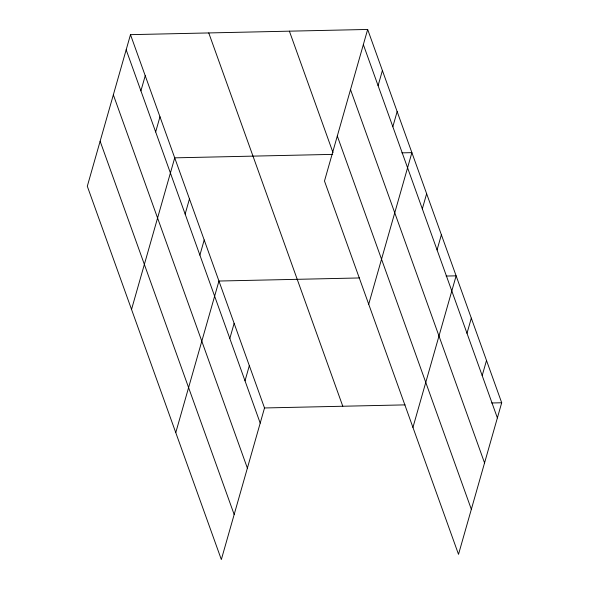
<?xml version="1.0" encoding="UTF-8"?>
<svg xmlns="http://www.w3.org/2000/svg" width="589" height="589" viewBox="0 0 589 589"><rect width="100%" height="100%" fill="white"/><g stroke="black" fill="none" stroke-linecap="round" stroke-linejoin="round"><path stroke-width="0.88" d="M130.486 34.655L87.305 186.242L221.339 559.55L264.52 407.963L130.486 34.655L367.661 29.45L501.695 402.758L458.514 554.345L324.48 181.037L367.661 29.45M140.911 90.868L145.233 75.716M155.658 131.936L159.972 116.777M131.538 309.431L174.719 157.845L332.704 154.377M185.145 214.065L189.459 198.905M199.892 255.125L204.206 239.973M175.765 432.628L218.946 281.034L359.526 277.956M229.82 338.498L234.142 323.346M245.017 380.811L249.331 365.651M378.086 85.67L382.401 70.511M392.834 126.731L397.148 111.579M368.707 304.233L411.888 152.639L401.882 152.86M422.32 208.859L426.635 193.707M437.06 249.927L441.382 234.768M412.941 427.423L456.122 275.836L446.109 276.057M466.996 333.3L471.31 318.141M482.185 375.605L486.507 360.453M264.52 407.963L405.099 404.879M491.682 402.979L501.695 402.758M363.347 44.602L497.381 417.918M350.521 89.624L484.556 462.939M337.306 136.015L471.34 509.323M289.39 31.165L333.013 152.647M208.756 32.932L342.791 406.248M126.171 49.807L260.205 423.116M113.346 94.829L247.38 468.137M100.13 141.213L234.164 514.528"/></g></svg>
